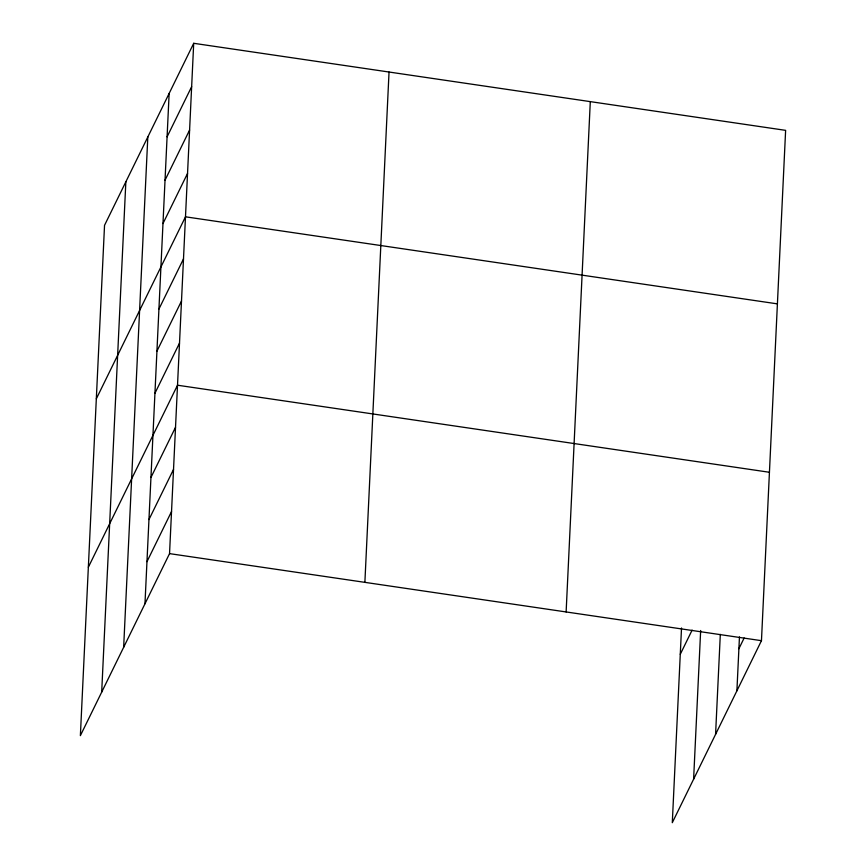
<?xml version="1.0" encoding="UTF-8"?>
<svg xmlns="http://www.w3.org/2000/svg" width="866" height="866" viewBox="0 0 866 866"><rect width="100%" height="100%" fill="white"/><g stroke="black" fill="none" stroke-linecap="round" stroke-linejoin="round"><path stroke-width="1.3" d="M101.69 692.129L125.851 181.806M123.654 647.292L147.815 136.969M144.968 603.775L169.141 93.452M193.703 43.3L104.537 225.322L80.376 735.645L169.541 553.623L193.703 43.3L785.624 130.355L761.463 640.678L672.297 822.7L681.52 627.98M364.878 582.353L389.04 72.03M566.126 611.948L590.298 101.625M693.612 779.183L700.659 630.513M715.576 734.346L720.317 634.356M736.901 690.83L739.456 636.889M167.084 136.828L191.646 86.676M165.027 180.204L189.6 130.052M162.97 223.58L187.543 173.427M96.321 398.825L185.486 216.814L777.419 303.869M158.922 309.065L183.495 258.912M156.93 351.163L181.503 301.011M154.938 393.261L179.511 343.109M88.343 567.23L177.519 385.218L769.441 472.273M150.955 477.469L175.517 427.317M148.963 519.568L173.525 469.415M146.971 561.666L171.533 511.525M680.265 654.295L692.118 630.123M738.893 648.731L744.154 637.982M169.541 553.623L761.463 640.678"/></g></svg>
